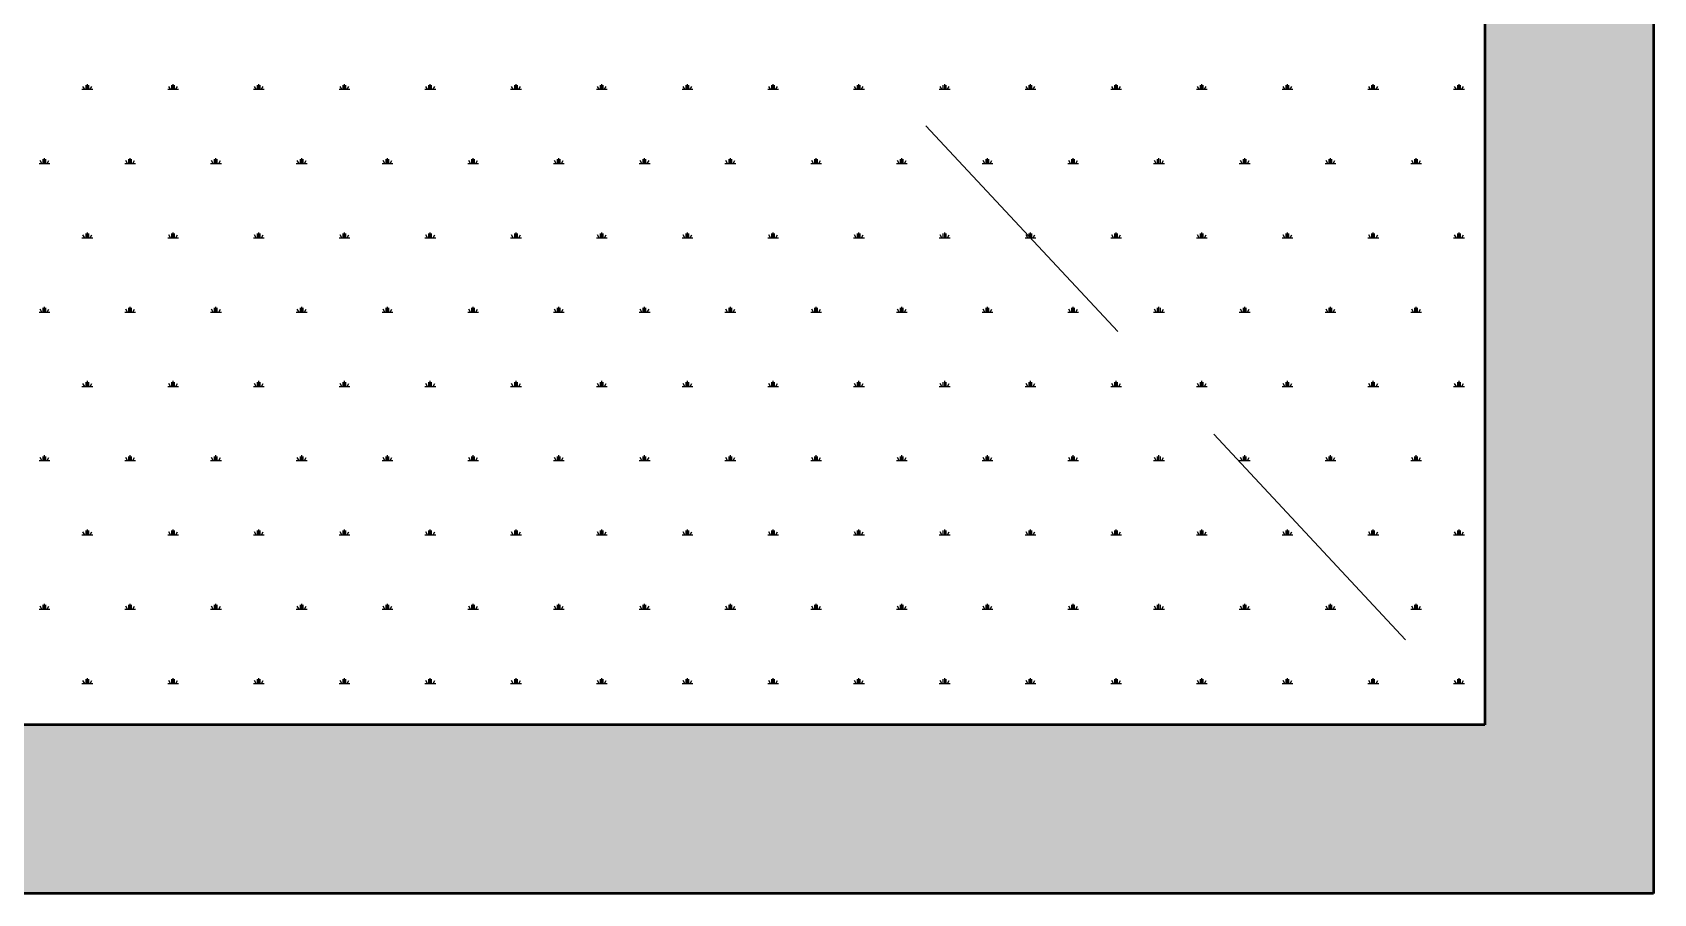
# Model space of a CAD drawing. Header units: millimetres. Extents: x 2999.9 to 3041.9, y 869.6 to 906.3.
# Drawn here: x 3037.278 to 3038.719, y 894.688 to 895.453 of the extents above; entities that cross this region are included whole.
import ezdxf

# ---------------------------------------------------------------- set-up
doc = ezdxf.new("R2010")
doc.units = ezdxf.units.MM
doc.linetypes.add('HIDDEN', pattern=[0.375, 0.25, -0.125])
doc.layers.add('mori', color=166, linetype='Continuous', lineweight=30)

msp = doc.modelspace()

# ---------------------------------------------------------------- linework, layer by layer
at = {"color": 253, "linetype": 'HIDDEN', "lineweight": 0}
msp.add_line((3035.7692, 897.8375), (3038.5692, 894.8382), dxfattribs=at)
at = {"color": 76, "linetype": 'Continuous'}
for p, q in [((3037.3223, 895.4029), (3037.3319, 895.4029)), ((3037.3247, 895.4029), (3037.3232, 895.4055)), ((3037.3259, 895.4029), (3037.3259, 895.4067)), ((3037.3271, 895.4029), (3037.3271, 895.4076)), ((3037.3283, 895.4029), (3037.3283, 895.4067)), ((3037.3295, 895.4029), (3037.331, 895.4055)), ((3037.3985, 895.4029), (3037.4081, 895.4029)), ((3037.4009, 895.4029), (3037.3994, 895.4055)), ((3037.4021, 895.4029), (3037.4021, 895.4067)), ((3037.4033, 895.4029), (3037.4033, 895.4076)), ((3037.4045, 895.4029), (3037.4045, 895.4067)), ((3037.4057, 895.4029), (3037.4072, 895.4055)), ((3037.4747, 895.4029), (3037.4843, 895.4029)), ((3037.4771, 895.4029), (3037.4756, 895.4055)), ((3037.4783, 895.4029), (3037.4783, 895.4067)), ((3037.4795, 895.4029), (3037.4795, 895.4076)), ((3037.4807, 895.4029), (3037.4807, 895.4067)), ((3037.4819, 895.4029), (3037.4834, 895.4055)), ((3037.5509, 895.4029), (3037.5605, 895.4029)), ((3037.5533, 895.4029), (3037.5518, 895.4055)), ((3037.5545, 895.4029), (3037.5545, 895.4067)), ((3037.5557, 895.4029), (3037.5557, 895.4076)), ((3037.5569, 895.4029), (3037.5569, 895.4067)), ((3037.5581, 895.4029), (3037.5596, 895.4055)), ((3037.6271, 895.4029), (3037.6367, 895.4029)), ((3037.6295, 895.4029), (3037.628, 895.4055)), ((3037.6307, 895.4029), (3037.6307, 895.4067)), ((3037.6319, 895.4029), (3037.6319, 895.4076)), ((3037.6331, 895.4029), (3037.6331, 895.4067)), ((3037.6343, 895.4029), (3037.6358, 895.4055)), ((3037.7033, 895.4029), (3037.7129, 895.4029)), ((3037.7057, 895.4029), (3037.7042, 895.4055)), ((3037.7069, 895.4029), (3037.7069, 895.4067)), ((3037.7081, 895.4029), (3037.7081, 895.4076)), ((3037.7093, 895.4029), (3037.7093, 895.4067)), ((3037.7105, 895.4029), (3037.712, 895.4055)), ((3037.7795, 895.4029), (3037.7891, 895.4029)), ((3037.7819, 895.4029), (3037.7804, 895.4055)), ((3037.7831, 895.4029), (3037.7831, 895.4067)), ((3037.7843, 895.4029), (3037.7843, 895.4076)), ((3037.7855, 895.4029), (3037.7855, 895.4067)), ((3037.7867, 895.4029), (3037.7882, 895.4055)), ((3037.8557, 895.4029), (3037.8653, 895.4029)), ((3037.8581, 895.4029), (3037.8566, 895.4055)), ((3037.8593, 895.4029), (3037.8593, 895.4067)), ((3037.8605, 895.4029), (3037.8605, 895.4076)), ((3037.8617, 895.4029), (3037.8617, 895.4067)), ((3037.8629, 895.4029), (3037.8644, 895.4055)), ((3037.9319, 895.4029), (3037.9415, 895.4029)), ((3037.9343, 895.4029), (3037.9328, 895.4055)), ((3037.9355, 895.4029), (3037.9355, 895.4067)), ((3037.9367, 895.4029), (3037.9367, 895.4076)), ((3037.9379, 895.4029), (3037.9379, 895.4067)), ((3037.9391, 895.4029), (3037.9406, 895.4055)), ((3038.0081, 895.4029), (3038.0177, 895.4029)), ((3038.0105, 895.4029), (3038.009, 895.4055)), ((3038.0117, 895.4029), (3038.0117, 895.4067)), ((3038.0129, 895.4029), (3038.0129, 895.4076)), ((3038.0141, 895.4029), (3038.0141, 895.4067)), ((3038.0153, 895.4029), (3038.0168, 895.4055)), ((3038.0843, 895.4029), (3038.0939, 895.4029)), ((3038.0867, 895.4029), (3038.0852, 895.4055)), ((3038.0879, 895.4029), (3038.0879, 895.4067)), ((3038.0891, 895.4029), (3038.0891, 895.4076)), ((3038.0903, 895.4029), (3038.0903, 895.4067)), ((3038.0915, 895.4029), (3038.093, 895.4055)), ((3038.1605, 895.4029), (3038.1701, 895.4029)), ((3038.1629, 895.4029), (3038.1614, 895.4055)), ((3038.1641, 895.4029), (3038.1641, 895.4067)), ((3038.1653, 895.4029), (3038.1653, 895.4076)), ((3038.1665, 895.4029), (3038.1665, 895.4067)), ((3038.1677, 895.4029), (3038.1692, 895.4055)), ((3038.2367, 895.4029), (3038.2463, 895.4029)), ((3038.2391, 895.4029), (3038.2376, 895.4055)), ((3038.2403, 895.4029), (3038.2403, 895.4067)), ((3038.2415, 895.4029), (3038.2415, 895.4076)), ((3038.2427, 895.4029), (3038.2427, 895.4067)), ((3038.2439, 895.4029), (3038.2454, 895.4055)), ((3038.3129, 895.4029), (3038.3225, 895.4029)), ((3038.3153, 895.4029), (3038.3138, 895.4055)), ((3038.3165, 895.4029), (3038.3165, 895.4067)), ((3038.3177, 895.4029), (3038.3177, 895.4076)), ((3038.3189, 895.4029), (3038.3189, 895.4067)), ((3038.3201, 895.4029), (3038.3216, 895.4055)), ((3038.3891, 895.4029), (3038.3987, 895.4029)), ((3038.3915, 895.4029), (3038.39, 895.4055)), ((3038.3927, 895.4029), (3038.3927, 895.4067)), ((3038.3939, 895.4029), (3038.3939, 895.4076)), ((3038.3951, 895.4029), (3038.3951, 895.4067)), ((3038.3963, 895.4029), (3038.3978, 895.4055)), ((3038.4653, 895.4029), (3038.4749, 895.4029)), ((3038.4677, 895.4029), (3038.4662, 895.4055)), ((3038.4689, 895.4029), (3038.4689, 895.4067)), ((3038.4701, 895.4029), (3038.4701, 895.4076)), ((3038.4713, 895.4029), (3038.4713, 895.4067)), ((3038.4725, 895.4029), (3038.474, 895.4055)), ((3038.5415, 895.4029), (3038.5511, 895.4029)), ((3038.5439, 895.4029), (3038.5424, 895.4055)), ((3038.5451, 895.4029), (3038.5451, 895.4067)), ((3038.5463, 895.4029), (3038.5463, 895.4076)), ((3038.5475, 895.4029), (3038.5475, 895.4067)), ((3038.5487, 895.4029), (3038.5502, 895.4055)), ((3037.2842, 895.3369), (3037.2938, 895.3369)), ((3037.2866, 895.3369), (3037.2851, 895.3395)), ((3037.2878, 895.3369), (3037.2878, 895.3407)), ((3037.289, 895.3369), (3037.289, 895.3416)), ((3037.2902, 895.3369), (3037.2902, 895.3407)), ((3037.2914, 895.3369), (3037.2929, 895.3395)), ((3037.3604, 895.3369), (3037.37, 895.3369)), ((3037.3628, 895.3369), (3037.3613, 895.3395)), ((3037.364, 895.3369), (3037.364, 895.3407)), ((3037.3652, 895.3369), (3037.3652, 895.3416)), ((3037.3664, 895.3369), (3037.3664, 895.3407)), ((3037.3676, 895.3369), (3037.3691, 895.3395)), ((3037.4366, 895.3369), (3037.4462, 895.3369)), ((3037.439, 895.3369), (3037.4375, 895.3395)), ((3037.4402, 895.3369), (3037.4402, 895.3407)), ((3037.4414, 895.3369), (3037.4414, 895.3416)), ((3037.4426, 895.3369), (3037.4426, 895.3407)), ((3037.4438, 895.3369), (3037.4453, 895.3395)), ((3037.5128, 895.3369), (3037.5224, 895.3369)), ((3037.5152, 895.3369), (3037.5137, 895.3395)), ((3037.5164, 895.3369), (3037.5164, 895.3407)), ((3037.5176, 895.3369), (3037.5176, 895.3416)), ((3037.5188, 895.3369), (3037.5188, 895.3407)), ((3037.52, 895.3369), (3037.5215, 895.3395)), ((3037.589, 895.3369), (3037.5986, 895.3369)), ((3037.5914, 895.3369), (3037.5899, 895.3395)), ((3037.5926, 895.3369), (3037.5926, 895.3407)), ((3037.5938, 895.3369), (3037.5938, 895.3416)), ((3037.595, 895.3369), (3037.595, 895.3407)), ((3037.5962, 895.3369), (3037.5977, 895.3395)), ((3037.6652, 895.3369), (3037.6748, 895.3369)), ((3037.6676, 895.3369), (3037.6661, 895.3395)), ((3037.6688, 895.3369), (3037.6688, 895.3407)), ((3037.67, 895.3369), (3037.67, 895.3416)), ((3037.6712, 895.3369), (3037.6712, 895.3407)), ((3037.6724, 895.3369), (3037.6739, 895.3395)), ((3037.7414, 895.3369), (3037.751, 895.3369)), ((3037.7438, 895.3369), (3037.7423, 895.3395)), ((3037.745, 895.3369), (3037.745, 895.3407)), ((3037.7462, 895.3369), (3037.7462, 895.3416)), ((3037.7474, 895.3369), (3037.7474, 895.3407)), ((3037.7486, 895.3369), (3037.7501, 895.3395)), ((3037.8176, 895.3369), (3037.8272, 895.3369)), ((3037.82, 895.3369), (3037.8185, 895.3395)), ((3037.8212, 895.3369), (3037.8212, 895.3407)), ((3037.8224, 895.3369), (3037.8224, 895.3416)), ((3037.8236, 895.3369), (3037.8236, 895.3407)), ((3037.8248, 895.3369), (3037.8263, 895.3395)), ((3037.8938, 895.3369), (3037.9034, 895.3369)), ((3037.8962, 895.3369), (3037.8947, 895.3395)), ((3037.8974, 895.3369), (3037.8974, 895.3407)), ((3037.8986, 895.3369), (3037.8986, 895.3416)), ((3037.8998, 895.3369), (3037.8998, 895.3407)), ((3037.901, 895.3369), (3037.9025, 895.3395)), ((3037.97, 895.3369), (3037.9796, 895.3369)), ((3037.9724, 895.3369), (3037.9709, 895.3395)), ((3037.9736, 895.3369), (3037.9736, 895.3407)), ((3037.9748, 895.3369), (3037.9748, 895.3416)), ((3037.976, 895.3369), (3037.976, 895.3407)), ((3037.9772, 895.3369), (3037.9787, 895.3395)), ((3038.0462, 895.3369), (3038.0558, 895.3369)), ((3038.0486, 895.3369), (3038.0471, 895.3395)), ((3038.0498, 895.3369), (3038.0498, 895.3407)), ((3038.051, 895.3369), (3038.051, 895.3416)), ((3038.0522, 895.3369), (3038.0522, 895.3407)), ((3038.0534, 895.3369), (3038.0549, 895.3395)), ((3038.1224, 895.3369), (3038.132, 895.3369)), ((3038.1248, 895.3369), (3038.1233, 895.3395)), ((3038.126, 895.3369), (3038.126, 895.3407)), ((3038.1272, 895.3369), (3038.1272, 895.3416)), ((3038.1284, 895.3369), (3038.1284, 895.3407)), ((3038.1296, 895.3369), (3038.1311, 895.3395)), ((3038.1986, 895.3369), (3038.2082, 895.3369)), ((3038.201, 895.3369), (3038.1995, 895.3395)), ((3038.2022, 895.3369), (3038.2022, 895.3407)), ((3038.2034, 895.3369), (3038.2034, 895.3416)), ((3038.2046, 895.3369), (3038.2046, 895.3407)), ((3038.2058, 895.3369), (3038.2073, 895.3395)), ((3038.2748, 895.3369), (3038.2844, 895.3369)), ((3038.2772, 895.3369), (3038.2757, 895.3395)), ((3038.2784, 895.3369), (3038.2784, 895.3407)), ((3038.2796, 895.3369), (3038.2796, 895.3416)), ((3038.2808, 895.3369), (3038.2808, 895.3407)), ((3038.282, 895.3369), (3038.2835, 895.3395)), ((3038.351, 895.3369), (3038.3606, 895.3369)), ((3038.3534, 895.3369), (3038.3519, 895.3395)), ((3038.3546, 895.3369), (3038.3546, 895.3407)), ((3038.3558, 895.3369), (3038.3558, 895.3416)), ((3038.357, 895.3369), (3038.357, 895.3407)), ((3038.3582, 895.3369), (3038.3597, 895.3395)), ((3038.4272, 895.3369), (3038.4368, 895.3369)), ((3038.4296, 895.3369), (3038.4281, 895.3395)), ((3038.4308, 895.3369), (3038.4308, 895.3407)), ((3038.432, 895.3369), (3038.432, 895.3416)), ((3038.4332, 895.3369), (3038.4332, 895.3407)), ((3038.4344, 895.3369), (3038.4359, 895.3395)), ((3038.5034, 895.3369), (3038.513, 895.3369)), ((3038.5058, 895.3369), (3038.5043, 895.3395)), ((3038.507, 895.3369), (3038.507, 895.3407)), ((3038.5082, 895.3369), (3038.5082, 895.3416)), ((3038.5094, 895.3369), (3038.5094, 895.3407)), ((3038.5106, 895.3369), (3038.5121, 895.3395)), ((3037.3247, 895.2709), (3037.3232, 895.2735)), ((3037.3259, 895.2709), (3037.3259, 895.2747)), ((3037.3271, 895.2709), (3037.3271, 895.2757)), ((3037.3283, 895.2709), (3037.3283, 895.2747)), ((3037.3295, 895.2709), (3037.331, 895.2735)), ((3037.4009, 895.2709), (3037.3994, 895.2735)), ((3037.4021, 895.2709), (3037.4021, 895.2747)), ((3037.4033, 895.2709), (3037.4033, 895.2757)), ((3037.4045, 895.2709), (3037.4045, 895.2747)), ((3037.4057, 895.2709), (3037.4072, 895.2735)), ((3037.4771, 895.2709), (3037.4756, 895.2735)), ((3037.4783, 895.2709), (3037.4783, 895.2747)), ((3037.4795, 895.2709), (3037.4795, 895.2757)), ((3037.4807, 895.2709), (3037.4807, 895.2747)), ((3037.4819, 895.2709), (3037.4834, 895.2735)), ((3037.5533, 895.2709), (3037.5518, 895.2735)), ((3037.5545, 895.2709), (3037.5545, 895.2747)), ((3037.5557, 895.2709), (3037.5557, 895.2757)), ((3037.5569, 895.2709), (3037.5569, 895.2747)), ((3037.5581, 895.2709), (3037.5596, 895.2735)), ((3037.6295, 895.2709), (3037.628, 895.2735)), ((3037.6307, 895.2709), (3037.6307, 895.2747)), ((3037.6319, 895.2709), (3037.6319, 895.2757)), ((3037.6331, 895.2709), (3037.6331, 895.2747)), ((3037.6343, 895.2709), (3037.6358, 895.2735)), ((3037.7057, 895.2709), (3037.7042, 895.2735)), ((3037.7069, 895.2709), (3037.7069, 895.2747)), ((3037.7081, 895.2709), (3037.7081, 895.2757)), ((3037.7093, 895.2709), (3037.7093, 895.2747)), ((3037.7105, 895.2709), (3037.712, 895.2735)), ((3037.7819, 895.2709), (3037.7804, 895.2735)), ((3037.7831, 895.2709), (3037.7831, 895.2747)), ((3037.7843, 895.2709), (3037.7843, 895.2757)), ((3037.7855, 895.2709), (3037.7855, 895.2747)), ((3037.7867, 895.2709), (3037.7882, 895.2735)), ((3037.8581, 895.2709), (3037.8566, 895.2735)), ((3037.8593, 895.2709), (3037.8593, 895.2747)), ((3037.8605, 895.2709), (3037.8605, 895.2757)), ((3037.8617, 895.2709), (3037.8617, 895.2747)), ((3037.8629, 895.2709), (3037.8644, 895.2735)), ((3037.9343, 895.2709), (3037.9328, 895.2735)), ((3037.9355, 895.2709), (3037.9355, 895.2747)), ((3037.9367, 895.2709), (3037.9367, 895.2757)), ((3037.9379, 895.2709), (3037.9379, 895.2747)), ((3037.9391, 895.2709), (3037.9406, 895.2735)), ((3038.0105, 895.2709), (3038.009, 895.2735)), ((3038.0117, 895.2709), (3038.0117, 895.2747)), ((3038.0129, 895.2709), (3038.0129, 895.2757)), ((3038.0141, 895.2709), (3038.0141, 895.2747)), ((3038.0153, 895.2709), (3038.0168, 895.2735)), ((3038.0867, 895.2709), (3038.0852, 895.2735)), ((3038.0879, 895.2709), (3038.0879, 895.2747)), ((3038.0891, 895.2709), (3038.0891, 895.2757)), ((3038.0903, 895.2709), (3038.0903, 895.2747)), ((3038.0915, 895.2709), (3038.093, 895.2735)), ((3038.1629, 895.2709), (3038.1614, 895.2735)), ((3038.1641, 895.2721), (3038.1641, 895.2747)), ((3038.1653, 895.2709), (3038.1653, 895.2757)), ((3038.1665, 895.2709), (3038.1665, 895.2747)), ((3038.1677, 895.2709), (3038.1692, 895.2735)), ((3038.2391, 895.2709), (3038.2376, 895.2735)), ((3038.2403, 895.2709), (3038.2403, 895.2747)), ((3038.2415, 895.2709), (3038.2415, 895.2757)), ((3038.2427, 895.2709), (3038.2427, 895.2747)), ((3038.2439, 895.2709), (3038.2454, 895.2735)), ((3038.3153, 895.2709), (3038.3138, 895.2735)), ((3038.3165, 895.2709), (3038.3165, 895.2747)), ((3038.3177, 895.2709), (3038.3177, 895.2757)), ((3038.3189, 895.2709), (3038.3189, 895.2747)), ((3038.3201, 895.2709), (3038.3216, 895.2735)), ((3038.3915, 895.2709), (3038.39, 895.2735)), ((3038.3927, 895.2709), (3038.3927, 895.2747)), ((3038.3939, 895.2709), (3038.3939, 895.2757)), ((3038.3951, 895.2709), (3038.3951, 895.2747)), ((3038.3963, 895.2709), (3038.3978, 895.2735)), ((3038.4677, 895.2709), (3038.4662, 895.2735)), ((3038.4689, 895.2709), (3038.4689, 895.2747)), ((3038.4701, 895.2709), (3038.4701, 895.2757)), ((3038.4713, 895.2709), (3038.4713, 895.2747)), ((3038.4725, 895.2709), (3038.474, 895.2735)), ((3038.5439, 895.2709), (3038.5424, 895.2735)), ((3038.5451, 895.2709), (3038.5451, 895.2747)), ((3038.5463, 895.2709), (3038.5463, 895.2757)), ((3038.5475, 895.2709), (3038.5475, 895.2747)), ((3038.5487, 895.2709), (3038.5502, 895.2735)), ((3037.3223, 895.2709), (3037.3319, 895.2709)), ((3037.3985, 895.2709), (3037.4081, 895.2709)), ((3037.4747, 895.2709), (3037.4843, 895.2709)), ((3037.5509, 895.2709), (3037.5605, 895.2709)), ((3037.6271, 895.2709), (3037.6367, 895.2709)), ((3037.7033, 895.2709), (3037.7129, 895.2709)), ((3037.7795, 895.2709), (3037.7891, 895.2709)), ((3037.8557, 895.2709), (3037.8653, 895.2709)), ((3037.9319, 895.2709), (3037.9415, 895.2709)), ((3038.0081, 895.2709), (3038.0177, 895.2709)), ((3038.0843, 895.2709), (3038.0939, 895.2709)), ((3038.1605, 895.2709), (3038.1653, 895.2709)), ((3038.1641, 895.2709), (3038.1641, 895.2721)), ((3038.1653, 895.2709), (3038.1701, 895.2709)), ((3038.2367, 895.2709), (3038.2463, 895.2709)), ((3038.3129, 895.2709), (3038.3225, 895.2709)), ((3038.3891, 895.2709), (3038.3987, 895.2709)), ((3038.4653, 895.2709), (3038.4749, 895.2709)), ((3038.5415, 895.2709), (3038.5511, 895.2709)), ((3037.2842, 895.2049), (3037.2938, 895.2049)), ((3037.2866, 895.2049), (3037.2851, 895.2075)), ((3037.2878, 895.2049), (3037.2878, 895.2087)), ((3037.289, 895.2049), (3037.289, 895.2097)), ((3037.2902, 895.2049), (3037.2902, 895.2087)), ((3037.2914, 895.2049), (3037.2929, 895.2075)), ((3037.3604, 895.2049), (3037.37, 895.2049)), ((3037.3628, 895.2049), (3037.3613, 895.2075)), ((3037.364, 895.2049), (3037.364, 895.2087)), ((3037.3652, 895.2049), (3037.3652, 895.2097)), ((3037.3664, 895.2049), (3037.3664, 895.2087)), ((3037.3676, 895.2049), (3037.3691, 895.2075)), ((3037.4366, 895.2049), (3037.4462, 895.2049)), ((3037.439, 895.2049), (3037.4375, 895.2075)), ((3037.4402, 895.2049), (3037.4402, 895.2087)), ((3037.4414, 895.2049), (3037.4414, 895.2097)), ((3037.4426, 895.2049), (3037.4426, 895.2087)), ((3037.4438, 895.2049), (3037.4453, 895.2075)), ((3037.5128, 895.2049), (3037.5224, 895.2049)), ((3037.5152, 895.2049), (3037.5137, 895.2075)), ((3037.5164, 895.2049), (3037.5164, 895.2087)), ((3037.5176, 895.2049), (3037.5176, 895.2097)), ((3037.5188, 895.2049), (3037.5188, 895.2087)), ((3037.52, 895.2049), (3037.5215, 895.2075)), ((3037.589, 895.2049), (3037.5986, 895.2049)), ((3037.5914, 895.2049), (3037.5899, 895.2075)), ((3037.5926, 895.2049), (3037.5926, 895.2087)), ((3037.5938, 895.2049), (3037.5938, 895.2097)), ((3037.595, 895.2049), (3037.595, 895.2087)), ((3037.5962, 895.2049), (3037.5977, 895.2075)), ((3037.6652, 895.2049), (3037.6748, 895.2049)), ((3037.6676, 895.2049), (3037.6661, 895.2075)), ((3037.6688, 895.2049), (3037.6688, 895.2087)), ((3037.67, 895.2049), (3037.67, 895.2097)), ((3037.6712, 895.2049), (3037.6712, 895.2087)), ((3037.6724, 895.2049), (3037.6739, 895.2075)), ((3037.7414, 895.2049), (3037.751, 895.2049)), ((3037.7438, 895.2049), (3037.7423, 895.2075)), ((3037.745, 895.2049), (3037.745, 895.2087)), ((3037.7462, 895.2049), (3037.7462, 895.2097)), ((3037.7474, 895.2049), (3037.7474, 895.2087)), ((3037.7486, 895.2049), (3037.7501, 895.2075)), ((3037.8176, 895.2049), (3037.8272, 895.2049)), ((3037.82, 895.2049), (3037.8185, 895.2075)), ((3037.8212, 895.2049), (3037.8212, 895.2087)), ((3037.8224, 895.2049), (3037.8224, 895.2097)), ((3037.8236, 895.2049), (3037.8236, 895.2087)), ((3037.8248, 895.2049), (3037.8263, 895.2075)), ((3037.8938, 895.2049), (3037.9034, 895.2049)), ((3037.8962, 895.2049), (3037.8947, 895.2075)), ((3037.8974, 895.2049), (3037.8974, 895.2087)), ((3037.8986, 895.2049), (3037.8986, 895.2097)), ((3037.8998, 895.2049), (3037.8998, 895.2087)), ((3037.901, 895.2049), (3037.9025, 895.2075)), ((3037.97, 895.2049), (3037.9796, 895.2049)), ((3037.9724, 895.2049), (3037.9709, 895.2075)), ((3037.9736, 895.2049), (3037.9736, 895.2087)), ((3037.9748, 895.2049), (3037.9748, 895.2097)), ((3037.976, 895.2049), (3037.976, 895.2087)), ((3037.9772, 895.2049), (3037.9787, 895.2075)), ((3038.0462, 895.2049), (3038.0558, 895.2049)), ((3038.0486, 895.2049), (3038.0471, 895.2075)), ((3038.0498, 895.2049), (3038.0498, 895.2087)), ((3038.051, 895.2049), (3038.051, 895.2097)), ((3038.0522, 895.2049), (3038.0522, 895.2087)), ((3038.0534, 895.2049), (3038.0549, 895.2075)), ((3038.1224, 895.2049), (3038.132, 895.2049)), ((3038.1248, 895.2049), (3038.1233, 895.2075)), ((3038.126, 895.2049), (3038.126, 895.2087)), ((3038.1272, 895.2049), (3038.1272, 895.2097)), ((3038.1284, 895.2049), (3038.1284, 895.2087)), ((3038.1296, 895.2049), (3038.1311, 895.2075)), ((3038.1986, 895.2049), (3038.2082, 895.2049)), ((3038.201, 895.2049), (3038.1995, 895.2075)), ((3038.2022, 895.2049), (3038.2022, 895.2087)), ((3038.2034, 895.2049), (3038.2034, 895.2097)), ((3038.2046, 895.2049), (3038.2046, 895.2087)), ((3038.2058, 895.2049), (3038.2073, 895.2075)), ((3038.2748, 895.2049), (3038.2844, 895.2049)), ((3038.2772, 895.2049), (3038.2757, 895.2075)), ((3038.2784, 895.2049), (3038.2784, 895.2087)), ((3038.2796, 895.2049), (3038.2796, 895.2097)), ((3038.2808, 895.2049), (3038.2808, 895.2087)), ((3038.282, 895.2049), (3038.2835, 895.2075)), ((3038.351, 895.2049), (3038.3606, 895.2049)), ((3038.3534, 895.2049), (3038.3519, 895.2075)), ((3038.3546, 895.2049), (3038.3546, 895.2087)), ((3038.3558, 895.2049), (3038.3558, 895.2097)), ((3038.357, 895.2049), (3038.357, 895.2087)), ((3038.3582, 895.2049), (3038.3597, 895.2075)), ((3038.4272, 895.2049), (3038.4368, 895.2049)), ((3038.4296, 895.2049), (3038.4281, 895.2075)), ((3038.4308, 895.2049), (3038.4308, 895.2087)), ((3038.432, 895.2049), (3038.432, 895.2097)), ((3038.4332, 895.2049), (3038.4332, 895.2087)), ((3038.4344, 895.2049), (3038.4359, 895.2075)), ((3038.5034, 895.2049), (3038.513, 895.2049)), ((3038.5058, 895.2049), (3038.5043, 895.2075)), ((3038.507, 895.2049), (3038.507, 895.2087)), ((3038.5082, 895.2049), (3038.5082, 895.2097)), ((3038.5094, 895.2049), (3038.5094, 895.2087)), ((3038.5106, 895.2049), (3038.5121, 895.2075)), ((3037.3271, 895.1389), (3037.3271, 895.1437)), ((3037.4033, 895.1389), (3037.4033, 895.1437)), ((3037.4795, 895.1389), (3037.4795, 895.1437)), ((3037.5557, 895.1389), (3037.5557, 895.1437)), ((3037.6319, 895.1389), (3037.6319, 895.1437)), ((3037.7081, 895.1389), (3037.7081, 895.1437)), ((3037.7843, 895.1389), (3037.7843, 895.1437)), ((3037.8605, 895.1389), (3037.8605, 895.1437)), ((3037.9367, 895.1389), (3037.9367, 895.1437)), ((3038.0129, 895.1389), (3038.0129, 895.1437)), ((3038.0891, 895.1389), (3038.0891, 895.1437)), ((3038.1653, 895.1389), (3038.1653, 895.1437)), ((3038.2415, 895.1389), (3038.2415, 895.1437)), ((3038.3177, 895.1389), (3038.3177, 895.1437)), ((3038.3939, 895.1389), (3038.3939, 895.1437)), ((3038.4701, 895.1389), (3038.4701, 895.1437)), ((3038.5463, 895.1389), (3038.5463, 895.1437)), ((3037.3223, 895.1389), (3037.3319, 895.1389)), ((3037.3247, 895.1389), (3037.3232, 895.1415)), ((3037.3259, 895.1389), (3037.3259, 895.1427)), ((3037.3283, 895.1389), (3037.3283, 895.1427)), ((3037.3295, 895.1389), (3037.331, 895.1415)), ((3037.3985, 895.1389), (3037.4081, 895.1389)), ((3037.4009, 895.1389), (3037.3994, 895.1415)), ((3037.4021, 895.1389), (3037.4021, 895.1427)), ((3037.4045, 895.1389), (3037.4045, 895.1427)), ((3037.4057, 895.1389), (3037.4072, 895.1415)), ((3037.4747, 895.1389), (3037.4843, 895.1389)), ((3037.4771, 895.1389), (3037.4756, 895.1415)), ((3037.4783, 895.1389), (3037.4783, 895.1427)), ((3037.4807, 895.1389), (3037.4807, 895.1427)), ((3037.4819, 895.1389), (3037.4834, 895.1415)), ((3037.5509, 895.1389), (3037.5605, 895.1389)), ((3037.5533, 895.1389), (3037.5518, 895.1415)), ((3037.5545, 895.1389), (3037.5545, 895.1427)), ((3037.5569, 895.1389), (3037.5569, 895.1427)), ((3037.5581, 895.1389), (3037.5596, 895.1415)), ((3037.6271, 895.1389), (3037.6367, 895.1389)), ((3037.6295, 895.1389), (3037.628, 895.1415)), ((3037.6307, 895.1389), (3037.6307, 895.1427)), ((3037.6331, 895.1389), (3037.6331, 895.1427)), ((3037.6343, 895.1389), (3037.6358, 895.1415)), ((3037.7033, 895.1389), (3037.7129, 895.1389)), ((3037.7057, 895.1389), (3037.7042, 895.1415)), ((3037.7069, 895.1389), (3037.7069, 895.1427)), ((3037.7093, 895.1389), (3037.7093, 895.1427)), ((3037.7105, 895.1389), (3037.712, 895.1415)), ((3037.7795, 895.1389), (3037.7891, 895.1389)), ((3037.7819, 895.1389), (3037.7804, 895.1415)), ((3037.7831, 895.1389), (3037.7831, 895.1427)), ((3037.7855, 895.1389), (3037.7855, 895.1427)), ((3037.7867, 895.1389), (3037.7882, 895.1415)), ((3037.8557, 895.1389), (3037.8653, 895.1389)), ((3037.8581, 895.1389), (3037.8566, 895.1415)), ((3037.8593, 895.1389), (3037.8593, 895.1427)), ((3037.8617, 895.1389), (3037.8617, 895.1427)), ((3037.8629, 895.1389), (3037.8644, 895.1415)), ((3037.9319, 895.1389), (3037.9415, 895.1389)), ((3037.9343, 895.1389), (3037.9328, 895.1415)), ((3037.9355, 895.1389), (3037.9355, 895.1427)), ((3037.9379, 895.1389), (3037.9379, 895.1427)), ((3037.9391, 895.1389), (3037.9406, 895.1415)), ((3038.0081, 895.1389), (3038.0177, 895.1389)), ((3038.0105, 895.1389), (3038.009, 895.1415)), ((3038.0117, 895.1389), (3038.0117, 895.1427)), ((3038.0141, 895.1389), (3038.0141, 895.1427)), ((3038.0153, 895.1389), (3038.0168, 895.1415)), ((3038.0843, 895.1389), (3038.0939, 895.1389)), ((3038.0867, 895.1389), (3038.0852, 895.1415)), ((3038.0879, 895.1389), (3038.0879, 895.1427)), ((3038.0903, 895.1389), (3038.0903, 895.1427)), ((3038.0915, 895.1389), (3038.093, 895.1415)), ((3038.1605, 895.1389), (3038.1701, 895.1389)), ((3038.1629, 895.1389), (3038.1614, 895.1415)), ((3038.1641, 895.1389), (3038.1641, 895.1427)), ((3038.1665, 895.1389), (3038.1665, 895.1427)), ((3038.1677, 895.1389), (3038.1692, 895.1415)), ((3038.2367, 895.1389), (3038.2463, 895.1389)), ((3038.2391, 895.1389), (3038.2376, 895.1415)), ((3038.2403, 895.1389), (3038.2403, 895.1427)), ((3038.2427, 895.1389), (3038.2427, 895.1427)), ((3038.2439, 895.1389), (3038.2454, 895.1415)), ((3038.3129, 895.1389), (3038.3225, 895.1389)), ((3038.3153, 895.1389), (3038.3138, 895.1415)), ((3038.3165, 895.1389), (3038.3165, 895.1427)), ((3038.3189, 895.1389), (3038.3189, 895.1427)), ((3038.3201, 895.1389), (3038.3216, 895.1415)), ((3038.3891, 895.1389), (3038.3987, 895.1389)), ((3038.3915, 895.1389), (3038.39, 895.1415)), ((3038.3927, 895.1389), (3038.3927, 895.1427)), ((3038.3951, 895.1389), (3038.3951, 895.1427)), ((3038.3963, 895.1389), (3038.3978, 895.1415)), ((3038.4653, 895.1389), (3038.4749, 895.1389)), ((3038.4677, 895.1389), (3038.4662, 895.1415)), ((3038.4689, 895.1389), (3038.4689, 895.1427)), ((3038.4713, 895.1389), (3038.4713, 895.1427)), ((3038.4725, 895.1389), (3038.474, 895.1415)), ((3038.5415, 895.1389), (3038.5511, 895.1389)), ((3038.5439, 895.1389), (3038.5424, 895.1415)), ((3038.5451, 895.1389), (3038.5451, 895.1427)), ((3038.5475, 895.1389), (3038.5475, 895.1427)), ((3038.5487, 895.1389), (3038.5502, 895.1415)), ((3037.2842, 895.0729), (3037.2938, 895.0729)), ((3037.2866, 895.0729), (3037.2851, 895.0756)), ((3037.2878, 895.0729), (3037.2878, 895.0767)), ((3037.289, 895.0729), (3037.289, 895.0777)), ((3037.2902, 895.0729), (3037.2902, 895.0767)), ((3037.2914, 895.0729), (3037.2929, 895.0756)), ((3037.3604, 895.0729), (3037.37, 895.0729)), ((3037.3628, 895.0729), (3037.3613, 895.0756)), ((3037.364, 895.0729), (3037.364, 895.0767)), ((3037.3652, 895.0729), (3037.3652, 895.0777)), ((3037.3664, 895.0729), (3037.3664, 895.0767)), ((3037.3676, 895.0729), (3037.3691, 895.0756)), ((3037.4366, 895.0729), (3037.4462, 895.0729)), ((3037.439, 895.0729), (3037.4375, 895.0756)), ((3037.4402, 895.0729), (3037.4402, 895.0767)), ((3037.4414, 895.0729), (3037.4414, 895.0777)), ((3037.4426, 895.0729), (3037.4426, 895.0767)), ((3037.4438, 895.0729), (3037.4453, 895.0756)), ((3037.5128, 895.0729), (3037.5224, 895.0729)), ((3037.5152, 895.0729), (3037.5137, 895.0756)), ((3037.5164, 895.0729), (3037.5164, 895.0767)), ((3037.5176, 895.0729), (3037.5176, 895.0777)), ((3037.5188, 895.0729), (3037.5188, 895.0767)), ((3037.52, 895.0729), (3037.5215, 895.0756)), ((3037.589, 895.0729), (3037.5986, 895.0729)), ((3037.5914, 895.0729), (3037.5899, 895.0756)), ((3037.5926, 895.0729), (3037.5926, 895.0767)), ((3037.5938, 895.0729), (3037.5938, 895.0777)), ((3037.595, 895.0729), (3037.595, 895.0767)), ((3037.5962, 895.0729), (3037.5977, 895.0756)), ((3037.6652, 895.0729), (3037.6748, 895.0729)), ((3037.6676, 895.0729), (3037.6661, 895.0756)), ((3037.6688, 895.0729), (3037.6688, 895.0767)), ((3037.67, 895.0729), (3037.67, 895.0777)), ((3037.6712, 895.0729), (3037.6712, 895.0767)), ((3037.6724, 895.0729), (3037.6739, 895.0756)), ((3037.7414, 895.0729), (3037.751, 895.0729)), ((3037.7438, 895.0729), (3037.7423, 895.0756)), ((3037.745, 895.0729), (3037.745, 895.0767)), ((3037.7462, 895.0729), (3037.7462, 895.0777)), ((3037.7474, 895.0729), (3037.7474, 895.0767)), ((3037.7486, 895.0729), (3037.7501, 895.0756)), ((3037.8176, 895.0729), (3037.8272, 895.0729)), ((3037.82, 895.0729), (3037.8185, 895.0756)), ((3037.8212, 895.0729), (3037.8212, 895.0767)), ((3037.8224, 895.0729), (3037.8224, 895.0777)), ((3037.8236, 895.0729), (3037.8236, 895.0767)), ((3037.8248, 895.0729), (3037.8263, 895.0756)), ((3037.8938, 895.0729), (3037.9034, 895.0729)), ((3037.8962, 895.0729), (3037.8947, 895.0756)), ((3037.8974, 895.0729), (3037.8974, 895.0767)), ((3037.8986, 895.0729), (3037.8986, 895.0777)), ((3037.8998, 895.0729), (3037.8998, 895.0767)), ((3037.901, 895.0729), (3037.9025, 895.0756)), ((3037.97, 895.0729), (3037.9796, 895.0729)), ((3037.9724, 895.0729), (3037.9709, 895.0756)), ((3037.9736, 895.0729), (3037.9736, 895.0767)), ((3037.9748, 895.0729), (3037.9748, 895.0777)), ((3037.976, 895.0729), (3037.976, 895.0767)), ((3037.9772, 895.0729), (3037.9787, 895.0756)), ((3038.0462, 895.0729), (3038.0558, 895.0729)), ((3038.0486, 895.0729), (3038.0471, 895.0756)), ((3038.0498, 895.0729), (3038.0498, 895.0767)), ((3038.051, 895.0729), (3038.051, 895.0777)), ((3038.0522, 895.0729), (3038.0522, 895.0767)), ((3038.0534, 895.0729), (3038.0549, 895.0756)), ((3038.1224, 895.0729), (3038.132, 895.0729)), ((3038.1248, 895.0729), (3038.1233, 895.0756)), ((3038.126, 895.0729), (3038.126, 895.0767)), ((3038.1272, 895.0729), (3038.1272, 895.0777)), ((3038.1284, 895.0729), (3038.1284, 895.0767)), ((3038.1296, 895.0729), (3038.1311, 895.0756)), ((3038.1986, 895.0729), (3038.2082, 895.0729)), ((3038.201, 895.0729), (3038.1995, 895.0756)), ((3038.2022, 895.0729), (3038.2022, 895.0767)), ((3038.2034, 895.0729), (3038.2034, 895.0777)), ((3038.2046, 895.0729), (3038.2046, 895.0767)), ((3038.2058, 895.0729), (3038.2073, 895.0756)), ((3038.2748, 895.0729), (3038.2844, 895.0729)), ((3038.2772, 895.0729), (3038.2757, 895.0756)), ((3038.2784, 895.0729), (3038.2784, 895.0767)), ((3038.2796, 895.0729), (3038.2796, 895.0777)), ((3038.2808, 895.0729), (3038.2808, 895.0767)), ((3038.282, 895.0729), (3038.2835, 895.0756)), ((3038.351, 895.0729), (3038.3606, 895.0729)), ((3038.3534, 895.0729), (3038.3519, 895.0756)), ((3038.3546, 895.0729), (3038.3546, 895.0767)), ((3038.3558, 895.0729), (3038.3558, 895.0777)), ((3038.357, 895.0729), (3038.357, 895.0767)), ((3038.3582, 895.0729), (3038.3597, 895.0756)), ((3038.4272, 895.0729), (3038.4368, 895.0729)), ((3038.4296, 895.0729), (3038.4281, 895.0756)), ((3038.4308, 895.0729), (3038.4308, 895.0767)), ((3038.432, 895.0729), (3038.432, 895.0777)), ((3038.4332, 895.0729), (3038.4332, 895.0767)), ((3038.4344, 895.0729), (3038.4359, 895.0756)), ((3038.5034, 895.0729), (3038.513, 895.0729)), ((3038.5058, 895.0729), (3038.5043, 895.0756)), ((3038.507, 895.0729), (3038.507, 895.0767)), ((3038.5082, 895.0729), (3038.5082, 895.0777)), ((3038.5094, 895.0729), (3038.5094, 895.0767)), ((3038.5106, 895.0729), (3038.5121, 895.0756)), ((3037.3223, 895.0069), (3037.3319, 895.0069)), ((3037.3247, 895.0069), (3037.3232, 895.0096)), ((3037.3259, 895.0069), (3037.3259, 895.0107)), ((3037.3271, 895.0069), (3037.3271, 895.0117)), ((3037.3283, 895.0069), (3037.3283, 895.0107)), ((3037.3295, 895.0069), (3037.331, 895.0096)), ((3037.3985, 895.0069), (3037.4081, 895.0069)), ((3037.4009, 895.0069), (3037.3994, 895.0096)), ((3037.4021, 895.0069), (3037.4021, 895.0107)), ((3037.4033, 895.0069), (3037.4033, 895.0117)), ((3037.4045, 895.0069), (3037.4045, 895.0107)), ((3037.4057, 895.0069), (3037.4072, 895.0096)), ((3037.4747, 895.0069), (3037.4843, 895.0069)), ((3037.4771, 895.0069), (3037.4756, 895.0096)), ((3037.4783, 895.0069), (3037.4783, 895.0107)), ((3037.4795, 895.0069), (3037.4795, 895.0117)), ((3037.4807, 895.0069), (3037.4807, 895.0107)), ((3037.4819, 895.0069), (3037.4834, 895.0096)), ((3037.5509, 895.0069), (3037.5605, 895.0069)), ((3037.5533, 895.0069), (3037.5518, 895.0096)), ((3037.5545, 895.0069), (3037.5545, 895.0107)), ((3037.5557, 895.0069), (3037.5557, 895.0117)), ((3037.5569, 895.0069), (3037.5569, 895.0107)), ((3037.5581, 895.0069), (3037.5596, 895.0096)), ((3037.6271, 895.0069), (3037.6367, 895.0069)), ((3037.6295, 895.0069), (3037.628, 895.0096)), ((3037.6307, 895.0069), (3037.6307, 895.0107)), ((3037.6319, 895.0069), (3037.6319, 895.0117)), ((3037.6331, 895.0069), (3037.6331, 895.0107)), ((3037.6343, 895.0069), (3037.6358, 895.0096)), ((3037.7033, 895.0069), (3037.7129, 895.0069)), ((3037.7057, 895.0069), (3037.7042, 895.0096)), ((3037.7069, 895.0069), (3037.7069, 895.0107)), ((3037.7081, 895.0069), (3037.7081, 895.0117)), ((3037.7093, 895.0069), (3037.7093, 895.0107)), ((3037.7105, 895.0069), (3037.712, 895.0096)), ((3037.7795, 895.0069), (3037.7891, 895.0069)), ((3037.7819, 895.0069), (3037.7804, 895.0096)), ((3037.7831, 895.0069), (3037.7831, 895.0107)), ((3037.7843, 895.0069), (3037.7843, 895.0117)), ((3037.7855, 895.0069), (3037.7855, 895.0107)), ((3037.7867, 895.0069), (3037.7882, 895.0096)), ((3037.8557, 895.0069), (3037.8653, 895.0069)), ((3037.8581, 895.0069), (3037.8566, 895.0096)), ((3037.8593, 895.0069), (3037.8593, 895.0107)), ((3037.8605, 895.0069), (3037.8605, 895.0117)), ((3037.8617, 895.0069), (3037.8617, 895.0107)), ((3037.8629, 895.0069), (3037.8644, 895.0096)), ((3037.9319, 895.0069), (3037.9415, 895.0069)), ((3037.9343, 895.0069), (3037.9328, 895.0096)), ((3037.9355, 895.0069), (3037.9355, 895.0107)), ((3037.9367, 895.0069), (3037.9367, 895.0117)), ((3037.9379, 895.0069), (3037.9379, 895.0107)), ((3037.9391, 895.0069), (3037.9406, 895.0096)), ((3038.0081, 895.0069), (3038.0177, 895.0069)), ((3038.0105, 895.0069), (3038.009, 895.0096)), ((3038.0117, 895.0069), (3038.0117, 895.0107)), ((3038.0129, 895.0069), (3038.0129, 895.0117)), ((3038.0141, 895.0069), (3038.0141, 895.0107)), ((3038.0153, 895.0069), (3038.0168, 895.0096)), ((3038.0843, 895.0069), (3038.0939, 895.0069)), ((3038.0867, 895.0069), (3038.0852, 895.0096)), ((3038.0879, 895.0069), (3038.0879, 895.0107)), ((3038.0891, 895.0069), (3038.0891, 895.0117)), ((3038.0903, 895.0069), (3038.0903, 895.0107)), ((3038.0915, 895.0069), (3038.093, 895.0096)), ((3038.1605, 895.0069), (3038.1701, 895.0069)), ((3038.1629, 895.0069), (3038.1614, 895.0096)), ((3038.1641, 895.0069), (3038.1641, 895.0107)), ((3038.1653, 895.0069), (3038.1653, 895.0117)), ((3038.1665, 895.0069), (3038.1665, 895.0107)), ((3038.1677, 895.0069), (3038.1692, 895.0096)), ((3038.2367, 895.0069), (3038.2463, 895.0069)), ((3038.2391, 895.0069), (3038.2376, 895.0096)), ((3038.2403, 895.0069), (3038.2403, 895.0107)), ((3038.2415, 895.0069), (3038.2415, 895.0117)), ((3038.2427, 895.0069), (3038.2427, 895.0107)), ((3038.2439, 895.0069), (3038.2454, 895.0096)), ((3038.3129, 895.0069), (3038.3225, 895.0069)), ((3038.3153, 895.0069), (3038.3138, 895.0096)), ((3038.3165, 895.0069), (3038.3165, 895.0107)), ((3038.3177, 895.0069), (3038.3177, 895.0117)), ((3038.3189, 895.0069), (3038.3189, 895.0107)), ((3038.3201, 895.0069), (3038.3216, 895.0096)), ((3038.3891, 895.0069), (3038.3987, 895.0069)), ((3038.3915, 895.0069), (3038.39, 895.0096)), ((3038.3927, 895.0069), (3038.3927, 895.0107)), ((3038.3939, 895.0069), (3038.3939, 895.0117)), ((3038.3951, 895.0069), (3038.3951, 895.0107)), ((3038.3963, 895.0069), (3038.3978, 895.0096)), ((3038.4653, 895.0069), (3038.4749, 895.0069)), ((3038.4677, 895.0069), (3038.4662, 895.0096)), ((3038.4689, 895.0069), (3038.4689, 895.0107)), ((3038.4701, 895.0069), (3038.4701, 895.0117)), ((3038.4713, 895.0069), (3038.4713, 895.0107)), ((3038.4725, 895.0069), (3038.474, 895.0096)), ((3038.5415, 895.0069), (3038.5511, 895.0069)), ((3038.5439, 895.0069), (3038.5424, 895.0096)), ((3038.5451, 895.0069), (3038.5451, 895.0107)), ((3038.5463, 895.0069), (3038.5463, 895.0117)), ((3038.5475, 895.0069), (3038.5475, 895.0107)), ((3038.5487, 895.0069), (3038.5502, 895.0096)), ((3037.2866, 894.9409), (3037.2851, 894.9436)), ((3037.2878, 894.9409), (3037.2878, 894.9447)), ((3037.289, 894.9409), (3037.289, 894.9457)), ((3037.2902, 894.9409), (3037.2902, 894.9447)), ((3037.2914, 894.9409), (3037.2929, 894.9436)), ((3037.3628, 894.9409), (3037.3613, 894.9436)), ((3037.364, 894.9409), (3037.364, 894.9447)), ((3037.3652, 894.9409), (3037.3652, 894.9457)), ((3037.3664, 894.9409), (3037.3664, 894.9447)), ((3037.3676, 894.9409), (3037.3691, 894.9436)), ((3037.439, 894.9409), (3037.4375, 894.9436)), ((3037.4402, 894.9409), (3037.4402, 894.9447)), ((3037.4414, 894.9409), (3037.4414, 894.9457)), ((3037.4426, 894.9409), (3037.4426, 894.9447)), ((3037.4438, 894.9409), (3037.4453, 894.9436)), ((3037.5152, 894.9409), (3037.5137, 894.9436)), ((3037.5164, 894.9409), (3037.5164, 894.9447)), ((3037.5176, 894.9409), (3037.5176, 894.9457)), ((3037.5188, 894.9409), (3037.5188, 894.9447)), ((3037.52, 894.9409), (3037.5215, 894.9436)), ((3037.5914, 894.9409), (3037.5899, 894.9436)), ((3037.5926, 894.9409), (3037.5926, 894.9447)), ((3037.5938, 894.9409), (3037.5938, 894.9457)), ((3037.595, 894.9409), (3037.595, 894.9447)), ((3037.5962, 894.9409), (3037.5977, 894.9436)), ((3037.6676, 894.9409), (3037.6661, 894.9436)), ((3037.6688, 894.9409), (3037.6688, 894.9447)), ((3037.67, 894.9409), (3037.67, 894.9457)), ((3037.6712, 894.9409), (3037.6712, 894.9447)), ((3037.6724, 894.9409), (3037.6739, 894.9436)), ((3037.7438, 894.9409), (3037.7423, 894.9436)), ((3037.745, 894.9409), (3037.745, 894.9447)), ((3037.7462, 894.9409), (3037.7462, 894.9457)), ((3037.7474, 894.9409), (3037.7474, 894.9447)), ((3037.7486, 894.9409), (3037.7501, 894.9436)), ((3037.82, 894.9409), (3037.8185, 894.9436)), ((3037.8212, 894.9409), (3037.8212, 894.9447)), ((3037.8224, 894.9409), (3037.8224, 894.9457)), ((3037.8236, 894.9409), (3037.8236, 894.9447)), ((3037.8248, 894.9409), (3037.8263, 894.9436)), ((3037.8962, 894.9409), (3037.8947, 894.9436)), ((3037.8974, 894.9409), (3037.8974, 894.9447)), ((3037.8986, 894.9409), (3037.8986, 894.9457)), ((3037.8998, 894.9409), (3037.8998, 894.9447)), ((3037.901, 894.9409), (3037.9025, 894.9436)), ((3037.9724, 894.9409), (3037.9709, 894.9436)), ((3037.9736, 894.9409), (3037.9736, 894.9447)), ((3037.9748, 894.9409), (3037.9748, 894.9457)), ((3037.976, 894.9409), (3037.976, 894.9447)), ((3037.9772, 894.9409), (3037.9787, 894.9436)), ((3038.0486, 894.9409), (3038.0471, 894.9436)), ((3038.0498, 894.9409), (3038.0498, 894.9447)), ((3038.051, 894.9409), (3038.051, 894.9457)), ((3038.0522, 894.9409), (3038.0522, 894.9447)), ((3038.0534, 894.9409), (3038.0549, 894.9436)), ((3038.1248, 894.9409), (3038.1233, 894.9436)), ((3038.126, 894.9409), (3038.126, 894.9447)), ((3038.1272, 894.9409), (3038.1272, 894.9457)), ((3038.1284, 894.9409), (3038.1284, 894.9447)), ((3038.1296, 894.9409), (3038.1311, 894.9436)), ((3038.201, 894.9409), (3038.1995, 894.9436)), ((3038.2022, 894.9409), (3038.2022, 894.9447)), ((3038.2034, 894.9409), (3038.2034, 894.9457)), ((3038.2046, 894.9409), (3038.2046, 894.9447)), ((3038.2058, 894.9409), (3038.2073, 894.9436)), ((3038.2772, 894.9409), (3038.2757, 894.9436)), ((3038.2784, 894.9409), (3038.2784, 894.9447)), ((3038.2796, 894.9409), (3038.2796, 894.9457)), ((3038.2808, 894.9409), (3038.2808, 894.9447)), ((3038.282, 894.9409), (3038.2835, 894.9436)), ((3038.3534, 894.9409), (3038.3519, 894.9436)), ((3038.3546, 894.9409), (3038.3546, 894.9447)), ((3038.3558, 894.9409), (3038.3558, 894.9457)), ((3038.357, 894.9409), (3038.357, 894.9447)), ((3038.3582, 894.9409), (3038.3597, 894.9436)), ((3038.4296, 894.9409), (3038.4281, 894.9436)), ((3038.4308, 894.9409), (3038.4308, 894.9447)), ((3038.432, 894.9409), (3038.432, 894.9457)), ((3038.4332, 894.9409), (3038.4332, 894.9447)), ((3038.4344, 894.9409), (3038.4359, 894.9436)), ((3038.5058, 894.9409), (3038.5043, 894.9436)), ((3038.507, 894.9409), (3038.507, 894.9447)), ((3038.5082, 894.9409), (3038.5082, 894.9457)), ((3038.5094, 894.9409), (3038.5094, 894.9447)), ((3038.5106, 894.9409), (3038.5121, 894.9436)), ((3037.2842, 894.9409), (3037.2938, 894.9409)), ((3037.3604, 894.9409), (3037.37, 894.9409)), ((3037.4366, 894.9409), (3037.4462, 894.9409)), ((3037.5128, 894.9409), (3037.5224, 894.9409)), ((3037.589, 894.9409), (3037.5986, 894.9409)), ((3037.6652, 894.9409), (3037.6748, 894.9409)), ((3037.7414, 894.9409), (3037.751, 894.9409)), ((3037.8176, 894.9409), (3037.8272, 894.9409)), ((3037.8938, 894.9409), (3037.9034, 894.9409)), ((3037.97, 894.9409), (3037.9796, 894.9409)), ((3038.0462, 894.9409), (3038.0558, 894.9409)), ((3038.1224, 894.9409), (3038.132, 894.9409)), ((3038.1986, 894.9409), (3038.2082, 894.9409)), ((3038.2748, 894.9409), (3038.2844, 894.9409)), ((3038.351, 894.9409), (3038.3606, 894.9409)), ((3038.4272, 894.9409), (3038.4368, 894.9409)), ((3038.5034, 894.9409), (3038.513, 894.9409)), ((3037.3223, 894.8749), (3037.3319, 894.8749)), ((3037.3247, 894.8749), (3037.3232, 894.8776)), ((3037.3259, 894.8749), (3037.3259, 894.8788)), ((3037.3271, 894.8749), (3037.3271, 894.8797)), ((3037.3283, 894.8749), (3037.3283, 894.8788)), ((3037.3295, 894.8749), (3037.331, 894.8776)), ((3037.3985, 894.8749), (3037.4081, 894.8749)), ((3037.4009, 894.8749), (3037.3994, 894.8776)), ((3037.4021, 894.8749), (3037.4021, 894.8788)), ((3037.4033, 894.8749), (3037.4033, 894.8797)), ((3037.4045, 894.8749), (3037.4045, 894.8788)), ((3037.4057, 894.8749), (3037.4072, 894.8776)), ((3037.4747, 894.8749), (3037.4843, 894.8749)), ((3037.4771, 894.8749), (3037.4756, 894.8776)), ((3037.4783, 894.8749), (3037.4783, 894.8788)), ((3037.4795, 894.8749), (3037.4795, 894.8797)), ((3037.4807, 894.8749), (3037.4807, 894.8788)), ((3037.4819, 894.8749), (3037.4834, 894.8776)), ((3037.5509, 894.8749), (3037.5605, 894.8749)), ((3037.5533, 894.8749), (3037.5518, 894.8776)), ((3037.5545, 894.8749), (3037.5545, 894.8788)), ((3037.5557, 894.8749), (3037.5557, 894.8797)), ((3037.5569, 894.8749), (3037.5569, 894.8788)), ((3037.5581, 894.8749), (3037.5596, 894.8776)), ((3037.6271, 894.8749), (3037.6367, 894.8749)), ((3037.6295, 894.8749), (3037.628, 894.8776)), ((3037.6307, 894.8749), (3037.6307, 894.8788)), ((3037.6319, 894.8749), (3037.6319, 894.8797)), ((3037.6331, 894.8749), (3037.6331, 894.8788)), ((3037.6343, 894.8749), (3037.6358, 894.8776)), ((3037.7033, 894.8749), (3037.7129, 894.8749)), ((3037.7057, 894.8749), (3037.7042, 894.8776)), ((3037.7069, 894.8749), (3037.7069, 894.8788)), ((3037.7081, 894.8749), (3037.7081, 894.8797)), ((3037.7093, 894.8749), (3037.7093, 894.8788)), ((3037.7105, 894.8749), (3037.712, 894.8776)), ((3037.7795, 894.8749), (3037.7891, 894.8749)), ((3037.7819, 894.8749), (3037.7804, 894.8776)), ((3037.7831, 894.8749), (3037.7831, 894.8788)), ((3037.7843, 894.8749), (3037.7843, 894.8797)), ((3037.7855, 894.8749), (3037.7855, 894.8788)), ((3037.7867, 894.8749), (3037.7882, 894.8776)), ((3037.8557, 894.8749), (3037.8653, 894.8749)), ((3037.8581, 894.8749), (3037.8566, 894.8776)), ((3037.8593, 894.8749), (3037.8593, 894.8788)), ((3037.8605, 894.8749), (3037.8605, 894.8797)), ((3037.8617, 894.8749), (3037.8617, 894.8788)), ((3037.8629, 894.8749), (3037.8644, 894.8776)), ((3037.9319, 894.8749), (3037.9415, 894.8749)), ((3037.9343, 894.8749), (3037.9328, 894.8776)), ((3037.9355, 894.8749), (3037.9355, 894.8788)), ((3037.9367, 894.8749), (3037.9367, 894.8797)), ((3037.9379, 894.8749), (3037.9379, 894.8788)), ((3037.9391, 894.8749), (3037.9406, 894.8776)), ((3038.0081, 894.8749), (3038.0177, 894.8749)), ((3038.0105, 894.8749), (3038.009, 894.8776)), ((3038.0117, 894.8749), (3038.0117, 894.8788)), ((3038.0129, 894.8749), (3038.0129, 894.8797)), ((3038.0141, 894.8749), (3038.0141, 894.8788)), ((3038.0153, 894.8749), (3038.0168, 894.8776)), ((3038.0843, 894.8749), (3038.0939, 894.8749)), ((3038.0867, 894.8749), (3038.0852, 894.8776)), ((3038.0879, 894.8749), (3038.0879, 894.8788)), ((3038.0891, 894.8749), (3038.0891, 894.8797)), ((3038.0903, 894.8749), (3038.0903, 894.8788)), ((3038.0915, 894.8749), (3038.093, 894.8776)), ((3038.1605, 894.8749), (3038.1701, 894.8749)), ((3038.1629, 894.8749), (3038.1614, 894.8776)), ((3038.1641, 894.8749), (3038.1641, 894.8788)), ((3038.1653, 894.8749), (3038.1653, 894.8797)), ((3038.1665, 894.8749), (3038.1665, 894.8788)), ((3038.1677, 894.8749), (3038.1692, 894.8776)), ((3038.2367, 894.8749), (3038.2463, 894.8749)), ((3038.2391, 894.8749), (3038.2376, 894.8776)), ((3038.2403, 894.8749), (3038.2403, 894.8788)), ((3038.2415, 894.8749), (3038.2415, 894.8797)), ((3038.2427, 894.8749), (3038.2427, 894.8788)), ((3038.2439, 894.8749), (3038.2454, 894.8776)), ((3038.3129, 894.8749), (3038.3225, 894.8749)), ((3038.3153, 894.8749), (3038.3138, 894.8776)), ((3038.3165, 894.8749), (3038.3165, 894.8788)), ((3038.3177, 894.8749), (3038.3177, 894.8797)), ((3038.3189, 894.8749), (3038.3189, 894.8788)), ((3038.3201, 894.8749), (3038.3216, 894.8776)), ((3038.3891, 894.8749), (3038.3987, 894.8749)), ((3038.3915, 894.8749), (3038.39, 894.8776)), ((3038.3927, 894.8749), (3038.3927, 894.8788)), ((3038.3939, 894.8749), (3038.3939, 894.8797)), ((3038.3951, 894.8749), (3038.3951, 894.8788)), ((3038.3963, 894.8749), (3038.3978, 894.8776)), ((3038.4653, 894.8749), (3038.4749, 894.8749)), ((3038.4677, 894.8749), (3038.4662, 894.8776)), ((3038.4689, 894.8749), (3038.4689, 894.8788)), ((3038.4701, 894.8749), (3038.4701, 894.8797)), ((3038.4713, 894.8749), (3038.4713, 894.8788)), ((3038.4725, 894.8749), (3038.474, 894.8776)), ((3038.5415, 894.8749), (3038.5511, 894.8749)), ((3038.5439, 894.8749), (3038.5424, 894.8776)), ((3038.5451, 894.8749), (3038.5451, 894.8788)), ((3038.5463, 894.8749), (3038.5463, 894.8797)), ((3038.5475, 894.8749), (3038.5475, 894.8788)), ((3038.5487, 894.8749), (3038.5502, 894.8776))]:
    msp.add_line(p, q, dxfattribs=at)
at = {"color": 0, "linetype": 'Continuous'}
for points in [[(3038.5692, 894.8382), (3038.5692, 897.8375), (3038.7192, 894.6882)], [(3038.7192, 894.6882), (3038.5692, 897.8375), (3038.7192, 897.8375)], [(3035.7692, 894.6882), (3035.7692, 894.8382), (3038.5692, 894.6882)], [(3038.5692, 894.6882), (3035.7692, 894.8382), (3038.5692, 894.8382)], [(3038.5692, 894.6882), (3038.5692, 894.8382), (3038.7192, 894.6882)]]:
    msp.add_solid(points, dxfattribs=at)
at = {"layer": 'mori', "color": 152, "lineweight": 50}
for p, q in [((3038.7192, 902.0382), (3038.7192, 894.6882)), ((3038.5692, 897.8375), (3038.5692, 894.8382)), ((3038.5692, 894.8382), (3035.7692, 894.8382)), ((3038.7192, 894.6882), (3003.8192, 894.6882))]:
    msp.add_line(p, q, dxfattribs=at)

doc.saveas('drawing.dxf')
